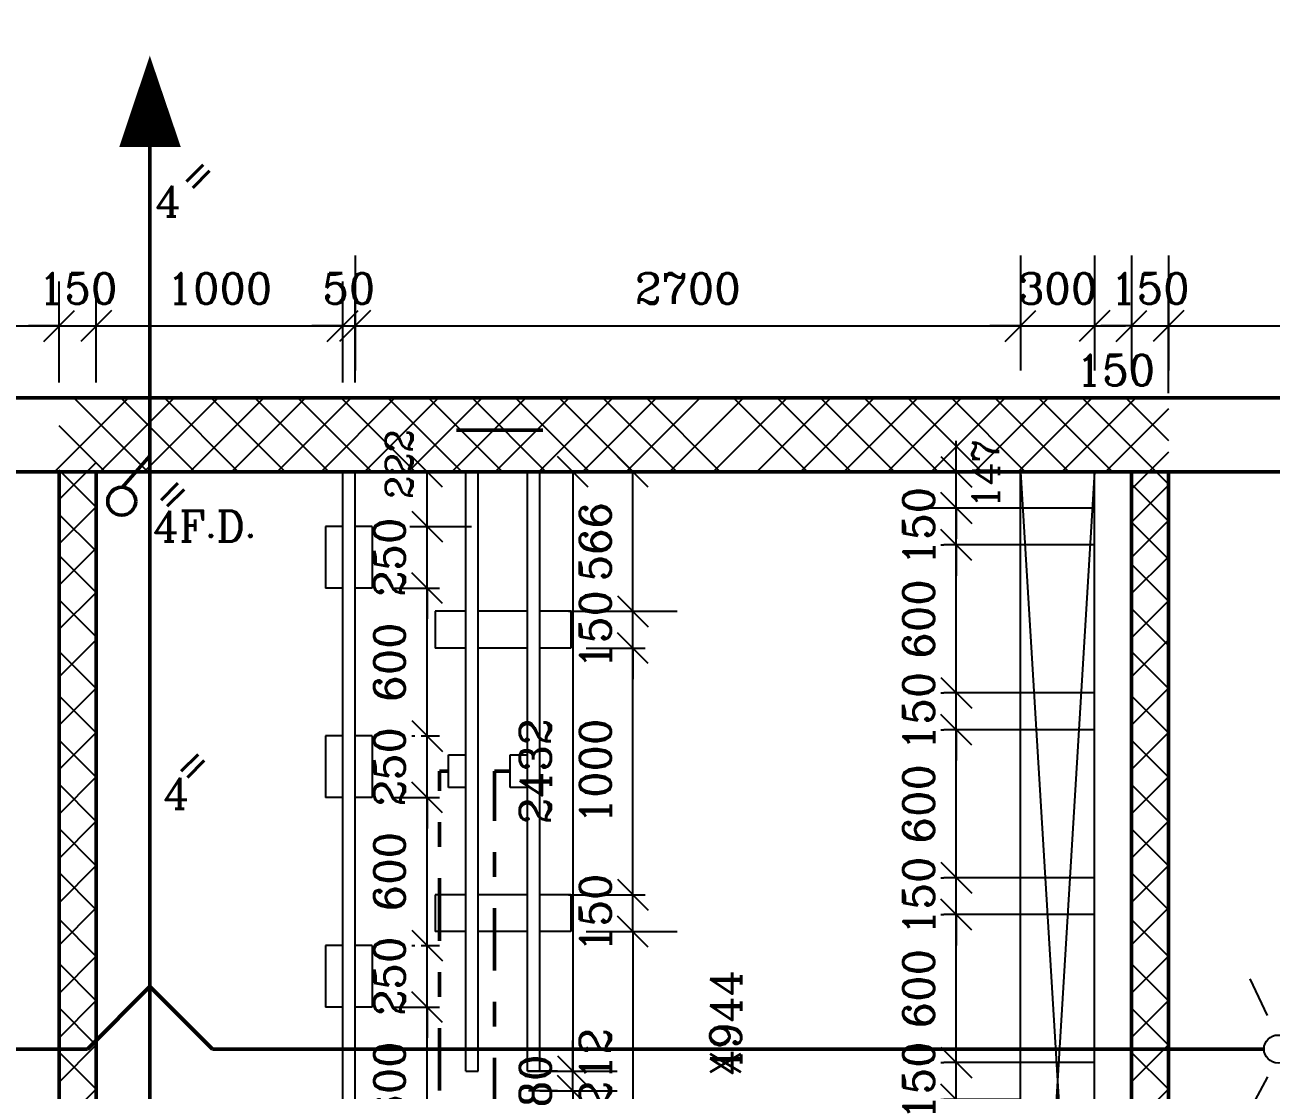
# Model space of a CAD drawing. Header units: inches. Extents: x 14.4 to 65.9, y 4.3 to 68.5.
# Drawn here: x 20.95 to 26.01, y 48.01 to 52.33 of the extents above; entities that cross this region are included whole.
import ezdxf

# ---------------------------------------------------------------- set-up
doc = ezdxf.new("R2010")
doc.units = ezdxf.units.IN
doc.header["$MEASUREMENT"] = 0
doc.linetypes.add('DASHDOT', pattern=[25.4, 12.7, -6.35, 0, -6.35])
for name, color, linetype, lineweight in [('DIMEN', 5, 'Continuous', 25), ('STRUC', 3, 'Continuous', 50), ('UNITS', 7, 'Continuous', 25)]:
    doc.layers.add(name, color=color, linetype=linetype, lineweight=lineweight)
doc.styles.add('ROMANC', font='romanc')
doc.styles.add('ROMANS', font='romans')
doc.dimstyles.get("Standard").update_dxf_attribs({"dimtxt": 0.125, "dimasz": 0.125, "dimexe": 0.18, "dimexo": 0.0625, "dimgap": 0.09, "dimtad": 1, "dimdec": 4, "dimzin": 0, "dimdsep": 46, "dimtxsty": 'ROMANC', "dimblk": 'OBLIQUE', "dimcen": 0.09, "dimadec": 0, "dimazin": 0, "dimtfac": 1, "dimtdec": 4, "dimtofl": 0, "dimtmove": 0, "dimatfit": 3, "dimfxl": 1, "dimtolj": 1, "dimtzin": 0, "dimarcsym": 1})
doc.dimstyles.new('STATION', dxfattribs={"dimtxt": 0.125, "dimasz": 0.125, "dimexe": 0.18, "dimexo": 0.0625, "dimgap": 0.09, "dimtad": 1, "dimtoh": 1, "dimdec": 4, "dimzin": 0, "dimdsep": 46, "dimtxsty": 'Standard', "dimcen": 0.09, "dimadec": 0, "dimazin": 0, "dimtfac": 1, "dimtdec": 4, "dimtofl": 0, "dimtmove": 2, "dimatfit": 3, "dimfxl": 1, "dimtolj": 1, "dimtzin": 0, "dimarcsym": 0})

# ---------------------------------------------------------------- blocks, each defined once
blk = doc.blocks.new('_Oblique')
at = {"layer": 'STRUC', "color": 0, "lineweight": -2}
blk.add_line((-0.5, -0.5), (0.5, 0.5), dxfattribs=at)
blk = doc.blocks.new('*D94')
at = {"layer": 'DIMEN', "color": 0, "lineweight": -2, "transparency": 16777216}
for p, q in [((23.2311, 49.8034), (23.4709, 49.8034)), ((23.4209, 48.8034), (23.4209, 49.8034)), ((23.2311, 48.8034), (23.4709, 48.8034))]:
    blk.add_line(p, q, dxfattribs=at)
at = {"layer": 'DIMEN', "color": 0, "lineweight": -2, "transparency": 16777216, "xscale": 0.125, "yscale": 0.125, "zscale": 0.125}
for p, rotation in [((23.4209, 49.8034), 90), ((23.4209, 48.8034), 270)]:
    blk.add_blockref('_Oblique', p, dxfattribs=dict(at, rotation=rotation))
at = {"layer": 'DIMEN', "color": 0, "transparency": 16777216, "insert": (23.2684, 49.3034), "char_height": 0.125, "attachment_point": 5, "rotation": 90, "style": 'ROMANC'}
blk.add_mtext('\\A1;1000', dxfattribs=at)
blk = doc.blocks.new('*D95')
at = {"layer": 'DIMEN', "color": 0, "lineweight": -2, "transparency": 16777216}
for p, q in [((24.7327, 49.6224), (24.7327, 49.7474)), ((24.9936, 49.6224), (24.6827, 49.6224)), ((24.7327, 49.4724), (24.7327, 49.6224)), ((24.6702, 49.4724), (24.6827, 49.4724)), ((24.7327, 49.4724), (24.7327, 49.3474))]:
    blk.add_line(p, q, dxfattribs=at)
at = {"layer": 'DIMEN', "color": 0, "lineweight": -2, "transparency": 16777216, "xscale": 0.125, "yscale": 0.125, "zscale": 0.125}
for p, rotation in [((24.7327, 49.6224), 270), ((24.7327, 49.4724), 90)]:
    blk.add_blockref('_Oblique', p, dxfattribs=dict(at, rotation=rotation))
at = {"layer": 'DIMEN', "color": 0, "transparency": 16777216, "insert": (24.5802, 49.5474), "char_height": 0.125, "attachment_point": 5, "rotation": 90, "style": 'ROMANC'}
blk.add_mtext('\\A1;150', dxfattribs=at)
blk = doc.blocks.new('*D96')
at = {"layer": 'DIMEN', "color": 0, "lineweight": -2, "transparency": 16777216}
for p, q in [((24.9936, 50.2224), (24.6827, 50.2224)), ((24.7327, 49.6224), (24.7327, 50.2224)), ((24.6702, 49.6224), (24.6827, 49.6224))]:
    blk.add_line(p, q, dxfattribs=at)
at = {"layer": 'DIMEN', "color": 0, "lineweight": -2, "transparency": 16777216, "xscale": 0.125, "yscale": 0.125, "zscale": 0.125}
for p, rotation in [((24.7327, 50.2224), 90), ((24.7327, 49.6224), 270)]:
    blk.add_blockref('_Oblique', p, dxfattribs=dict(at, rotation=rotation))
at = {"layer": 'DIMEN', "color": 0, "transparency": 16777216, "insert": (24.5802, 49.9224), "char_height": 0.125, "attachment_point": 5, "rotation": 90, "style": 'ROMANC'}
blk.add_mtext('\\A1;600', dxfattribs=at)
blk = doc.blocks.new('*D97')
at = {"layer": 'DIMEN', "color": 0, "lineweight": -2, "transparency": 16777216}
for p, q in [((24.7327, 50.3724), (24.7327, 50.4974)), ((24.9936, 50.3724), (24.6827, 50.3724)), ((24.7327, 50.2224), (24.7327, 50.3724)), ((24.6702, 50.2224), (24.6827, 50.2224)), ((24.7327, 50.2224), (24.7327, 50.0974))]:
    blk.add_line(p, q, dxfattribs=at)
at = {"layer": 'DIMEN', "color": 0, "lineweight": -2, "transparency": 16777216, "xscale": 0.125, "yscale": 0.125, "zscale": 0.125}
for p, rotation in [((24.7327, 50.3724), 270), ((24.7327, 50.2224), 90)]:
    blk.add_blockref('_Oblique', p, dxfattribs=dict(at, rotation=rotation))
at = {"layer": 'DIMEN', "color": 0, "transparency": 16777216, "insert": (24.5802, 50.2974), "char_height": 0.125, "attachment_point": 5, "rotation": 90, "style": 'ROMANC'}
blk.add_mtext('\\A1;150', dxfattribs=at)
blk = doc.blocks.new('*D98')
at = {"layer": 'DIMEN', "color": 0, "lineweight": -2, "transparency": 16777216}
for p, q in [((24.7327, 48.8724), (24.7327, 48.9974)), ((24.9936, 48.8724), (24.6827, 48.8724)), ((24.7327, 48.7224), (24.7327, 48.8724)), ((24.6702, 48.7224), (24.6827, 48.7224)), ((24.7327, 48.7224), (24.7327, 48.5974))]:
    blk.add_line(p, q, dxfattribs=at)
at = {"layer": 'DIMEN', "color": 0, "lineweight": -2, "transparency": 16777216, "xscale": 0.125, "yscale": 0.125, "zscale": 0.125}
for p, rotation in [((24.7327, 48.8724), 270), ((24.7327, 48.7224), 90)]:
    blk.add_blockref('_Oblique', p, dxfattribs=dict(at, rotation=rotation))
at = {"layer": 'DIMEN', "color": 0, "transparency": 16777216, "insert": (24.5802, 48.7974), "char_height": 0.125, "attachment_point": 5, "rotation": 90, "style": 'ROMANC'}
blk.add_mtext('\\A1;150', dxfattribs=at)
blk = doc.blocks.new('*D99')
at = {"layer": 'DIMEN', "color": 0, "lineweight": -2, "transparency": 16777216}
for p, q in [((24.9936, 49.4724), (24.6827, 49.4724)), ((24.7327, 48.8724), (24.7327, 49.4724)), ((24.6702, 48.8724), (24.6827, 48.8724))]:
    blk.add_line(p, q, dxfattribs=at)
at = {"layer": 'DIMEN', "color": 0, "lineweight": -2, "transparency": 16777216, "xscale": 0.125, "yscale": 0.125, "zscale": 0.125}
for p, rotation in [((24.7327, 49.4724), 90), ((24.7327, 48.8724), 270)]:
    blk.add_blockref('_Oblique', p, dxfattribs=dict(at, rotation=rotation))
at = {"layer": 'DIMEN', "color": 0, "transparency": 16777216, "insert": (24.5802, 49.1724), "char_height": 0.125, "attachment_point": 5, "rotation": 90, "style": 'ROMANC'}
blk.add_mtext('\\A1;600', dxfattribs=at)
blk = doc.blocks.new('*D100')
at = {"layer": 'DIMEN', "color": 0, "lineweight": -2, "transparency": 16777216}
for p, q in [((24.7327, 48.1224), (24.7327, 48.2474)), ((24.9936, 48.1224), (24.6827, 48.1224)), ((24.7327, 47.9724), (24.7327, 48.1224)), ((24.6702, 47.9724), (24.6827, 47.9724)), ((24.7327, 47.9724), (24.7327, 47.8474))]:
    blk.add_line(p, q, dxfattribs=at)
at = {"layer": 'DIMEN', "color": 0, "lineweight": -2, "transparency": 16777216, "xscale": 0.125, "yscale": 0.125, "zscale": 0.125}
for p, rotation in [((24.7327, 48.1224), 270), ((24.7327, 47.9724), 90)]:
    blk.add_blockref('_Oblique', p, dxfattribs=dict(at, rotation=rotation))
at = {"layer": 'DIMEN', "color": 0, "transparency": 16777216, "insert": (24.5802, 48.0474), "char_height": 0.125, "attachment_point": 5, "rotation": 90, "style": 'ROMANC'}
blk.add_mtext('\\A1;150', dxfattribs=at)
blk = doc.blocks.new('*D101')
at = {"layer": 'DIMEN', "color": 0, "lineweight": -2, "transparency": 16777216}
for p, q in [((24.9936, 48.7224), (24.6827, 48.7224)), ((24.7327, 48.1224), (24.7327, 48.7224)), ((24.6702, 48.1224), (24.6827, 48.1224))]:
    blk.add_line(p, q, dxfattribs=at)
at = {"layer": 'DIMEN', "color": 0, "lineweight": -2, "transparency": 16777216, "xscale": 0.125, "yscale": 0.125, "zscale": 0.125}
for p, rotation in [((24.7327, 48.7224), 90), ((24.7327, 48.1224), 270)]:
    blk.add_blockref('_Oblique', p, dxfattribs=dict(at, rotation=rotation))
at = {"layer": 'DIMEN', "color": 0, "transparency": 16777216, "insert": (24.5802, 48.4224), "char_height": 0.125, "attachment_point": 5, "rotation": 90, "style": 'ROMANC'}
blk.add_mtext('\\A1;600', dxfattribs=at)
blk = doc.blocks.new('*D103')
at = {"layer": 'DIMEN', "color": 0, "lineweight": -2, "transparency": 16777216}
for p, q in [((24.9936, 47.9724), (24.6827, 47.9724)), ((24.7327, 47.3724), (24.7327, 47.9724)), ((24.6702, 47.3724), (24.6827, 47.3724))]:
    blk.add_line(p, q, dxfattribs=at)
at = {"layer": 'DIMEN', "color": 0, "lineweight": -2, "transparency": 16777216, "xscale": 0.125, "yscale": 0.125, "zscale": 0.125}
for p, rotation in [((24.7327, 47.9724), 90), ((24.7327, 47.3724), 270)]:
    blk.add_blockref('_Oblique', p, dxfattribs=dict(at, rotation=rotation))
at = {"layer": 'DIMEN', "color": 0, "transparency": 16777216, "insert": (24.5802, 47.6724), "char_height": 0.125, "attachment_point": 5, "rotation": 90, "style": 'ROMANC'}
blk.add_mtext('\\A1;600', dxfattribs=at)
blk = doc.blocks.new('*D108')
at = {"layer": 'DIMEN', "color": 0, "lineweight": -2, "transparency": 16777216}
for p, q in [((24.7327, 50.5194), (24.7327, 50.6444)), ((24.9311, 50.5194), (24.5527, 50.5194)), ((24.7327, 50.3724), (24.7327, 50.5194)), ((24.9311, 50.3724), (24.5527, 50.3724)), ((24.7327, 50.3724), (24.7327, 50.2474))]:
    blk.add_line(p, q, dxfattribs=at)
at = {"layer": 'DIMEN', "color": 0, "lineweight": -2, "transparency": 16777216, "xscale": 0.125, "yscale": 0.125, "zscale": 0.125}
for p, rotation in [((24.7327, 50.5194), 270), ((24.7327, 50.3724), 90)]:
    blk.add_blockref('_Oblique', p, dxfattribs=dict(at, rotation=rotation))
blk = doc.blocks.new('*D110')
at = {"layer": 'DIMEN', "color": 0, "lineweight": -2, "transparency": 16777216}
for p, q in [((22.454, 50.0474), (22.636, 50.0474)), ((22.586, 49.4474), (22.586, 50.0474)), ((22.5235, 49.4474), (22.536, 49.4474))]:
    blk.add_line(p, q, dxfattribs=at)
at = {"layer": 'DIMEN', "color": 0, "lineweight": -2, "transparency": 16777216, "xscale": 0.125, "yscale": 0.125, "zscale": 0.125}
for p, rotation in [((22.586, 50.0474), 90), ((22.586, 49.4474), 270)]:
    blk.add_blockref('_Oblique', p, dxfattribs=dict(at, rotation=rotation))
at = {"layer": 'DIMEN', "color": 0, "transparency": 16777216, "insert": (22.4335, 49.7474), "char_height": 0.125, "attachment_point": 5, "rotation": 90, "style": 'ROMANC'}
blk.add_mtext('\\A1;600', dxfattribs=at)
blk = doc.blocks.new('*D111')
at = {"layer": 'DIMEN', "color": 0, "lineweight": -2, "transparency": 16777216}
for p, q in [((22.586, 50.2974), (22.586, 50.4224)), ((22.5623, 50.2974), (22.636, 50.2974)), ((22.586, 50.0474), (22.586, 50.2974)), ((22.5235, 50.0474), (22.536, 50.0474)), ((22.586, 50.0474), (22.586, 49.9224))]:
    blk.add_line(p, q, dxfattribs=at)
at = {"layer": 'DIMEN', "color": 0, "lineweight": -2, "transparency": 16777216, "xscale": 0.125, "yscale": 0.125, "zscale": 0.125}
for p, rotation in [((22.586, 50.2974), 270), ((22.586, 50.0474), 90)]:
    blk.add_blockref('_Oblique', p, dxfattribs=dict(at, rotation=rotation))
at = {"layer": 'DIMEN', "color": 0, "transparency": 16777216, "insert": (22.4335, 50.1724), "char_height": 0.125, "attachment_point": 5, "rotation": 90, "style": 'ROMANC'}
blk.add_mtext('\\A1;250', dxfattribs=at)
blk = doc.blocks.new('*D112')
at = {"layer": 'DIMEN', "color": 0, "lineweight": -2, "transparency": 16777216}
for p, q in [((22.454, 49.1974), (22.636, 49.1974)), ((22.586, 48.5974), (22.586, 49.1974)), ((22.5235, 48.5974), (22.536, 48.5974))]:
    blk.add_line(p, q, dxfattribs=at)
at = {"layer": 'DIMEN', "color": 0, "lineweight": -2, "transparency": 16777216, "xscale": 0.125, "yscale": 0.125, "zscale": 0.125}
for p, rotation in [((22.586, 49.1974), 90), ((22.586, 48.5974), 270)]:
    blk.add_blockref('_Oblique', p, dxfattribs=dict(at, rotation=rotation))
at = {"layer": 'DIMEN', "color": 0, "transparency": 16777216, "insert": (22.4335, 48.8974), "char_height": 0.125, "attachment_point": 5, "rotation": 90, "style": 'ROMANC'}
blk.add_mtext('\\A1;600', dxfattribs=at)
blk = doc.blocks.new('*D113')
at = {"layer": 'DIMEN', "color": 0, "lineweight": -2, "transparency": 16777216}
for p, q in [((22.586, 49.4474), (22.586, 49.5724)), ((22.5623, 49.4474), (22.636, 49.4474)), ((22.586, 49.1974), (22.586, 49.4474)), ((22.5235, 49.1974), (22.536, 49.1974)), ((22.586, 49.1974), (22.586, 49.0724))]:
    blk.add_line(p, q, dxfattribs=at)
at = {"layer": 'DIMEN', "color": 0, "lineweight": -2, "transparency": 16777216, "xscale": 0.125, "yscale": 0.125, "zscale": 0.125}
for p, rotation in [((22.586, 49.4474), 270), ((22.586, 49.1974), 90)]:
    blk.add_blockref('_Oblique', p, dxfattribs=dict(at, rotation=rotation))
at = {"layer": 'DIMEN', "color": 0, "transparency": 16777216, "insert": (22.4335, 49.3224), "char_height": 0.125, "attachment_point": 5, "rotation": 90, "style": 'ROMANC'}
blk.add_mtext('\\A1;250', dxfattribs=at)
blk = doc.blocks.new('*D114')
at = {"layer": 'DIMEN', "color": 0, "lineweight": -2, "transparency": 16777216}
for p, q in [((22.586, 48.5974), (22.586, 48.7224)), ((22.5623, 48.5974), (22.636, 48.5974)), ((22.586, 48.3474), (22.586, 48.5974)), ((22.5235, 48.3474), (22.536, 48.3474)), ((22.586, 48.3474), (22.586, 48.2224))]:
    blk.add_line(p, q, dxfattribs=at)
at = {"layer": 'DIMEN', "color": 0, "lineweight": -2, "transparency": 16777216, "xscale": 0.125, "yscale": 0.125, "zscale": 0.125}
for p, rotation in [((22.586, 48.5974), 270), ((22.586, 48.3474), 90)]:
    blk.add_blockref('_Oblique', p, dxfattribs=dict(at, rotation=rotation))
at = {"layer": 'DIMEN', "color": 0, "transparency": 16777216, "insert": (22.4335, 48.4724), "char_height": 0.125, "attachment_point": 5, "rotation": 90, "style": 'ROMANC'}
blk.add_mtext('\\A1;250', dxfattribs=at)
blk = doc.blocks.new('*D115')
at = {"layer": 'DIMEN', "color": 0, "lineweight": -2, "transparency": 16777216}
for p, q in [((22.4465, 50.5194), (22.766, 50.5194)), ((22.586, 50.2974), (22.586, 50.5194)), ((22.5165, 50.2974), (22.766, 50.2974))]:
    blk.add_line(p, q, dxfattribs=at)
at = {"layer": 'DIMEN', "color": 0, "lineweight": -2, "transparency": 16777216, "xscale": 0.125, "yscale": 0.125, "zscale": 0.125}
for p, rotation in [((22.586, 50.5194), 90), ((22.586, 50.2974), 270)]:
    blk.add_blockref('_Oblique', p, dxfattribs=dict(at, rotation=rotation))
blk = doc.blocks.new('*D118')
at = {"layer": 'DIMEN', "color": 0, "lineweight": -2, "transparency": 16777216}
for p, q in [((23.4209, 48.8034), (23.4209, 48.9284)), ((23.16, 48.8034), (23.4709, 48.8034)), ((23.4209, 48.6534), (23.4209, 48.8034)), ((23.3584, 48.6534), (23.3709, 48.6534)), ((23.4209, 48.6534), (23.4209, 48.5284))]:
    blk.add_line(p, q, dxfattribs=at)
at = {"layer": 'DIMEN', "color": 0, "lineweight": -2, "transparency": 16777216, "xscale": 0.125, "yscale": 0.125, "zscale": 0.125}
for p, rotation in [((23.4209, 48.8034), 270), ((23.4209, 48.6534), 90)]:
    blk.add_blockref('_Oblique', p, dxfattribs=dict(at, rotation=rotation))
at = {"layer": 'DIMEN', "color": 0, "transparency": 16777216, "insert": (23.2684, 48.7284), "char_height": 0.125, "attachment_point": 5, "rotation": 90, "style": 'ROMANC'}
blk.add_mtext('\\A1;150', dxfattribs=at)
blk = doc.blocks.new('*D121')
at = {"layer": 'DIMEN', "color": 0, "lineweight": -2, "transparency": 16777216}
for p, q in [((23.4209, 49.9534), (23.4209, 50.0784)), ((23.16, 49.9534), (23.4709, 49.9534)), ((23.4209, 49.8034), (23.4209, 49.9534)), ((23.3584, 49.8034), (23.3709, 49.8034)), ((23.4209, 49.8034), (23.4209, 49.6784))]:
    blk.add_line(p, q, dxfattribs=at)
at = {"layer": 'DIMEN', "color": 0, "lineweight": -2, "transparency": 16777216, "xscale": 0.125, "yscale": 0.125, "zscale": 0.125}
for p, rotation in [((23.4209, 49.9534), 270), ((23.4209, 49.8034), 90)]:
    blk.add_blockref('_Oblique', p, dxfattribs=dict(at, rotation=rotation))
at = {"layer": 'DIMEN', "color": 0, "transparency": 16777216, "insert": (23.2684, 49.8784), "char_height": 0.125, "attachment_point": 5, "rotation": 90, "style": 'ROMANC'}
blk.add_mtext('\\A1;150', dxfattribs=at)
blk = doc.blocks.new('*D136')
at = {"layer": 'DIMEN', "color": 0, "lineweight": -2, "transparency": 16777216}
for p, q in [((23.3417, 50.5194), (23.6009, 50.5194)), ((23.4209, 49.9534), (23.4209, 50.5194)), ((23.2311, 49.9534), (23.6009, 49.9534))]:
    blk.add_line(p, q, dxfattribs=at)
at = {"layer": 'DIMEN', "color": 0, "lineweight": -2, "transparency": 16777216, "xscale": 0.125, "yscale": 0.125, "zscale": 0.125}
for p, rotation in [((23.4209, 50.5194), 90), ((23.4209, 49.9534), 270)]:
    blk.add_blockref('_Oblique', p, dxfattribs=dict(at, rotation=rotation))
at = {"layer": 'DIMEN', "color": 0, "transparency": 16777216, "insert": (23.2684, 50.2364), "char_height": 0.125, "attachment_point": 5, "rotation": 90, "style": 'ROMANC'}
blk.add_mtext('\\A1;566', dxfattribs=at)
blk = doc.blocks.new('*D137')
at = {"layer": 'DIMEN', "color": 0, "lineweight": -2, "transparency": 16777216}
for p, q in [((23.2311, 48.6534), (23.6009, 48.6534)), ((23.4209, 48.6534), (23.4209, 47.4414)), ((23.2311, 47.4414), (23.6009, 47.4414))]:
    blk.add_line(p, q, dxfattribs=at)
at = {"layer": 'DIMEN', "color": 0, "lineweight": -2, "transparency": 16777216, "xscale": 0.125, "yscale": 0.125, "zscale": 0.125}
for p, rotation in [((23.4209, 48.6534), 90), ((23.4209, 47.4414), 270)]:
    blk.add_blockref('_Oblique', p, dxfattribs=dict(at, rotation=rotation))
at = {"layer": 'DIMEN', "color": 0, "transparency": 16777216, "insert": (23.2684, 48.0474), "char_height": 0.125, "attachment_point": 5, "rotation": 90, "style": 'ROMANC'}
blk.add_mtext('\\A1;1212', dxfattribs=at)
blk = doc.blocks.new('*D123')
at = {"layer": 'DIMEN', "color": 0, "lineweight": -2, "transparency": 16777216}
for p, q in [((23.0436, 50.5194), (23.3575, 50.5194)), ((23.1775, 50.5194), (23.1775, 48.0874)), ((23.0436, 48.0874), (23.3575, 48.0874))]:
    blk.add_line(p, q, dxfattribs=at)
at = {"layer": 'DIMEN', "color": 0, "lineweight": -2, "transparency": 16777216, "xscale": 0.125, "yscale": 0.125, "zscale": 0.125}
for p, rotation in [((23.1775, 50.5194), 90), ((23.1775, 48.0874), 270)]:
    blk.add_blockref('_Oblique', p, dxfattribs=dict(at, rotation=rotation))
at = {"layer": 'DIMEN', "color": 0, "transparency": 16777216, "insert": (23.025, 49.3034), "char_height": 0.125, "attachment_point": 5, "rotation": 90, "style": 'ROMANC'}
blk.add_mtext('\\A1;2432', dxfattribs=at)
blk = doc.blocks.new('*D124')
at = {"layer": 'DIMEN', "color": 0, "lineweight": -2, "transparency": 16777216}
for p, q in [((23.0436, 48.0074), (23.3575, 48.0074)), ((23.1775, 48.0074), (23.1775, 45.5754)), ((23.0436, 45.5754), (23.3575, 45.5754))]:
    blk.add_line(p, q, dxfattribs=at)
at = {"layer": 'DIMEN', "color": 0, "lineweight": -2, "transparency": 16777216, "xscale": 0.125, "yscale": 0.125, "zscale": 0.125}
for p, rotation in [((23.1775, 48.0074), 90), ((23.1775, 45.5754), 270)]:
    blk.add_blockref('_Oblique', p, dxfattribs=dict(at, rotation=rotation))
at = {"layer": 'DIMEN', "color": 0, "transparency": 16777216, "insert": (23.025, 46.7914), "char_height": 0.125, "attachment_point": 5, "rotation": 90, "style": 'ROMANC'}
blk.add_mtext('\\A1;2432', dxfattribs=at)
blk = doc.blocks.new('*D125')
at = {"layer": 'DIMEN', "color": 0, "lineweight": -2, "transparency": 16777216}
for p, q in [((23.1775, 48.0874), (23.1775, 48.2124)), ((23.115, 48.0874), (22.9975, 48.0874)), ((23.1775, 48.0074), (23.1775, 48.0874)), ((23.115, 48.0074), (22.9975, 48.0074)), ((23.1775, 48.0074), (23.1775, 47.8824))]:
    blk.add_line(p, q, dxfattribs=at)
at = {"layer": 'DIMEN', "color": 0, "lineweight": -2, "transparency": 16777216, "xscale": 0.125, "yscale": 0.125, "zscale": 0.125}
for p, rotation in [((23.1775, 48.0874), 270), ((23.1775, 48.0074), 90)]:
    blk.add_blockref('_Oblique', p, dxfattribs=dict(at, rotation=rotation))
at = {"layer": 'DIMEN', "color": 0, "transparency": 16777216, "insert": (23.025, 48.0474), "char_height": 0.125, "attachment_point": 5, "rotation": 90, "style": 'ROMANC'}
blk.add_mtext('\\A1;80', dxfattribs=at)
blk = doc.blocks.new('*D126')
at = {"layer": 'DIMEN', "color": 0, "lineweight": -2, "transparency": 16777216}
for p, q in [((19.7436, 51.1735), (19.7436, 51.291)), ((21.0936, 50.8819), (21.0936, 51.291)), ((19.7436, 51.111), (21.0936, 51.111))]:
    blk.add_line(p, q, dxfattribs=at)
at = {"layer": 'DIMEN', "color": 0, "lineweight": -2, "transparency": 16777216, "xscale": 0.125, "yscale": 0.125, "zscale": 0.125, "rotation": 180}
blk.add_blockref('_Oblique', (19.7436, 51.111), dxfattribs=at)
at = {"layer": 'DIMEN', "color": 0, "lineweight": -2, "transparency": 16777216, "xscale": 0.125, "yscale": 0.125, "zscale": 0.125}
blk.add_blockref('_Oblique', (21.0936, 51.111), dxfattribs=at)
at = {"layer": 'DIMEN', "color": 0, "transparency": 16777216, "insert": (20.4186, 51.2635), "char_height": 0.125, "attachment_point": 5, "style": 'ROMANC'}
blk.add_mtext('\\A1;1350', dxfattribs=at)
blk = doc.blocks.new('*D127')
at = {"layer": 'DIMEN', "color": 0, "lineweight": -2, "transparency": 16777216}
for p, q in [((21.0936, 50.9444), (21.0936, 51.291)), ((21.2436, 50.8819), (21.2436, 51.291)), ((21.0936, 51.111), (20.9686, 51.111)), ((21.0936, 51.111), (21.2436, 51.111)), ((21.2436, 51.111), (21.3686, 51.111))]:
    blk.add_line(p, q, dxfattribs=at)
at = {"layer": 'DIMEN', "color": 0, "lineweight": -2, "transparency": 16777216, "xscale": 0.125, "yscale": 0.125, "zscale": 0.125}
blk.add_blockref('_Oblique', (21.0936, 51.111), dxfattribs=at)
at = {"layer": 'DIMEN', "color": 0, "lineweight": -2, "transparency": 16777216, "xscale": 0.125, "yscale": 0.125, "zscale": 0.125, "rotation": 180}
blk.add_blockref('_Oblique', (21.2436, 51.111), dxfattribs=at)
at = {"layer": 'DIMEN', "color": 0, "transparency": 16777216, "insert": (21.1686, 51.2635), "char_height": 0.125, "attachment_point": 5, "style": 'ROMANC'}
blk.add_mtext('\\A1;150', dxfattribs=at)
blk = doc.blocks.new('*D128')
at = {"layer": 'DIMEN', "color": 0, "lineweight": -2, "transparency": 16777216}
for p, q in [((25.4436, 51.3971), (25.4436, 50.931)), ((25.5936, 51.3971), (25.5936, 50.931)), ((25.4436, 51.111), (25.3186, 51.111)), ((25.4436, 51.111), (25.5936, 51.111)), ((25.5936, 51.111), (25.7186, 51.111))]:
    blk.add_line(p, q, dxfattribs=at)
at = {"layer": 'DIMEN', "color": 0, "lineweight": -2, "transparency": 16777216, "xscale": 0.125, "yscale": 0.125, "zscale": 0.125}
blk.add_blockref('_Oblique', (25.4436, 51.111), dxfattribs=at)
at = {"layer": 'DIMEN', "color": 0, "lineweight": -2, "transparency": 16777216, "xscale": 0.125, "yscale": 0.125, "zscale": 0.125, "rotation": 180}
blk.add_blockref('_Oblique', (25.5936, 51.111), dxfattribs=at)
at = {"layer": 'DIMEN', "color": 0, "transparency": 16777216, "insert": (25.5186, 51.2635), "char_height": 0.125, "attachment_point": 5, "style": 'ROMANC'}
blk.add_mtext('\\A1;150', dxfattribs=at)
blk = doc.blocks.new('*D129')
at = {"layer": 'DIMEN', "color": 0, "lineweight": -2, "transparency": 16777216}
for p, q in [((24.9936, 51.3971), (24.9936, 50.931)), ((25.2936, 51.3971), (25.2936, 50.931)), ((24.9936, 51.111), (24.8686, 51.111)), ((24.9936, 51.111), (25.2936, 51.111)), ((25.2936, 51.111), (25.4186, 51.111))]:
    blk.add_line(p, q, dxfattribs=at)
at = {"layer": 'DIMEN', "color": 0, "lineweight": -2, "transparency": 16777216, "xscale": 0.125, "yscale": 0.125, "zscale": 0.125}
blk.add_blockref('_Oblique', (24.9936, 51.111), dxfattribs=at)
at = {"layer": 'DIMEN', "color": 0, "lineweight": -2, "transparency": 16777216, "xscale": 0.125, "yscale": 0.125, "zscale": 0.125, "rotation": 180}
blk.add_blockref('_Oblique', (25.2936, 51.111), dxfattribs=at)
at = {"layer": 'DIMEN', "color": 0, "transparency": 16777216, "insert": (25.1436, 51.2635), "char_height": 0.125, "attachment_point": 5, "style": 'ROMANC'}
blk.add_mtext('\\A1;300', dxfattribs=at)
blk = doc.blocks.new('*D130')
at = {"layer": 'DIMEN', "color": 0, "lineweight": -2, "transparency": 16777216}
for p, q in [((22.2936, 51.3971), (22.2936, 50.931)), ((24.9936, 51.3971), (24.9936, 50.931)), ((22.2936, 51.111), (24.9936, 51.111))]:
    blk.add_line(p, q, dxfattribs=at)
at = {"layer": 'DIMEN', "color": 0, "lineweight": -2, "transparency": 16777216, "xscale": 0.125, "yscale": 0.125, "zscale": 0.125, "rotation": 180}
blk.add_blockref('_Oblique', (22.2936, 51.111), dxfattribs=at)
at = {"layer": 'DIMEN', "color": 0, "lineweight": -2, "transparency": 16777216, "xscale": 0.125, "yscale": 0.125, "zscale": 0.125}
blk.add_blockref('_Oblique', (24.9936, 51.111), dxfattribs=at)
at = {"layer": 'DIMEN', "color": 0, "transparency": 16777216, "insert": (23.6436, 51.2635), "char_height": 0.125, "attachment_point": 5, "style": 'ROMANC'}
blk.add_mtext('\\A1;2700', dxfattribs=at)
blk = doc.blocks.new('*D131')
at = {"layer": 'DIMEN', "color": 0, "lineweight": -2, "transparency": 16777216}
for p, q in [((21.2436, 50.9444), (21.2436, 51.291)), ((22.2436, 50.8819), (22.2436, 51.291)), ((21.2436, 51.111), (22.2436, 51.111))]:
    blk.add_line(p, q, dxfattribs=at)
at = {"layer": 'DIMEN', "color": 0, "lineweight": -2, "transparency": 16777216, "xscale": 0.125, "yscale": 0.125, "zscale": 0.125, "rotation": 180}
blk.add_blockref('_Oblique', (21.2436, 51.111), dxfattribs=at)
at = {"layer": 'DIMEN', "color": 0, "lineweight": -2, "transparency": 16777216, "xscale": 0.125, "yscale": 0.125, "zscale": 0.125}
blk.add_blockref('_Oblique', (22.2436, 51.111), dxfattribs=at)
at = {"layer": 'DIMEN', "color": 0, "transparency": 16777216, "insert": (21.7436, 51.2635), "char_height": 0.125, "attachment_point": 5, "style": 'ROMANC'}
blk.add_mtext('\\A1;1000', dxfattribs=at)
blk = doc.blocks.new('*D132')
at = {"layer": 'DIMEN', "color": 0, "lineweight": -2, "transparency": 16777216}
for p, q in [((22.2436, 50.9444), (22.2436, 51.291)), ((22.2936, 50.8819), (22.2936, 51.291)), ((22.2436, 51.111), (22.1186, 51.111)), ((22.2436, 51.111), (22.2936, 51.111)), ((22.2936, 51.111), (22.4186, 51.111))]:
    blk.add_line(p, q, dxfattribs=at)
at = {"layer": 'DIMEN', "color": 0, "lineweight": -2, "transparency": 16777216, "xscale": 0.125, "yscale": 0.125, "zscale": 0.125}
blk.add_blockref('_Oblique', (22.2436, 51.111), dxfattribs=at)
at = {"layer": 'DIMEN', "color": 0, "lineweight": -2, "transparency": 16777216, "xscale": 0.125, "yscale": 0.125, "zscale": 0.125, "rotation": 180}
blk.add_blockref('_Oblique', (22.2936, 51.111), dxfattribs=at)
at = {"layer": 'DIMEN', "color": 0, "transparency": 16777216, "insert": (22.2686, 51.2635), "char_height": 0.125, "attachment_point": 5, "style": 'ROMANC'}
blk.add_mtext('\\A1;50', dxfattribs=at)
blk = doc.blocks.new('*D138')
at = {"layer": 'DIMEN', "color": 0, "lineweight": -2, "transparency": 16777216}
for p, q in [((25.5936, 50.8379), (25.5936, 51.291)), ((31.3936, 50.9444), (31.3936, 51.291)), ((25.5936, 51.111), (31.3936, 51.111))]:
    blk.add_line(p, q, dxfattribs=at)
at = {"layer": 'DIMEN', "color": 0, "lineweight": -2, "transparency": 16777216, "xscale": 0.125, "yscale": 0.125, "zscale": 0.125, "rotation": 180}
blk.add_blockref('_Oblique', (25.5936, 51.111), dxfattribs=at)
at = {"layer": 'DIMEN', "color": 0, "lineweight": -2, "transparency": 16777216, "xscale": 0.125, "yscale": 0.125, "zscale": 0.125}
blk.add_blockref('_Oblique', (31.3936, 51.111), dxfattribs=at)
at = {"layer": 'DIMEN', "color": 0, "transparency": 16777216, "insert": (28.4936, 51.2635), "char_height": 0.125, "attachment_point": 5, "style": 'ROMANC'}
blk.add_mtext('\\A1;5800', dxfattribs=at)
blk = doc.blocks.new('*D141')
at = {"layer": 'DIMEN', "color": 0, "lineweight": -2, "transparency": 16777216}
for p, q in [((22.454, 48.3474), (22.636, 48.3474)), ((22.586, 47.7474), (22.586, 48.3474)), ((22.5235, 47.7474), (22.536, 47.7474))]:
    blk.add_line(p, q, dxfattribs=at)
at = {"layer": 'DIMEN', "color": 0, "lineweight": -2, "transparency": 16777216, "xscale": 0.125, "yscale": 0.125, "zscale": 0.125}
for p, rotation in [((22.586, 48.3474), 90), ((22.586, 47.7474), 270)]:
    blk.add_blockref('_Oblique', p, dxfattribs=dict(at, rotation=rotation))
at = {"layer": 'DIMEN', "color": 0, "transparency": 16777216, "insert": (22.4335, 48.0474), "char_height": 0.125, "attachment_point": 5, "rotation": 90, "style": 'ROMANC'}
blk.add_mtext('\\A1;600', dxfattribs=at)

msp = doc.modelspace()

# ---------------------------------------------------------------- linework, layer by layer
at = {"layer": 'STRUC'}
for p, q in [((16.6436, 50.81941), (48.1436, 50.81941)), ((22.7055, 50.68821), (23.0555, 50.68821)), ((30.3436, 50.51941), (16.9436, 50.51941)), ((21.0936, 50.51941), (19.7436, 50.51941)), ((21.0936, 45.27541), (21.0936, 50.51941)), ((22.2436, 50.51941), (21.2436, 50.51941)), ((21.2436, 45.57541), (21.2436, 50.51941)), ((25.4436, 50.51941), (22.2436, 50.51941)), ((25.4436, 45.57541), (25.4436, 50.51941)), ((31.3936, 50.51941), (25.5936, 50.51941)), ((25.5936, 45.57541), (25.5936, 50.51941)), ((22.63613, 49.30444), (22.67257, 49.30444)), ((22.92257, 49.30444), (22.85962, 49.30444))]:
    msp.add_line(p, q, dxfattribs=at)
at = {"layer": 'STRUC', "linetype": 'DASHDOT', "ltscale": 0.02}
for p, q in [((22.63613, 46.79244), (22.63613, 49.30444)), ((22.85962, 44.84722), (22.85962, 49.30444))]:
    msp.add_line(p, q, dxfattribs=at)
at = {"layer": 'STRUC', "color": 7}
msp.add_circle((21.34697, 50.39981), 0.05675, dxfattribs=at)
at = {"layer": 'UNITS', "color": 3, "lineweight": 50}
for p, q in [((21.46181, 51.83686), (21.46181, 44.51168)), ((21.35084, 50.45644), (21.46181, 50.58378)), ((21.20856, 48.17715), (21.46181, 48.43039)), ((21.71505, 48.17715), (21.46181, 48.43039)), ((21.20856, 48.17715), (20.64985, 48.17715)), ((25.9812, 48.17715), (21.71505, 48.17715))]:
    msp.add_line(p, q, dxfattribs=at)
at = {"layer": 'UNITS', "color": 5}
for p, q in [((21.37471, 50.81941), (21.07471, 50.51941)), ((21.15352, 50.81941), (21.45352, 50.51941)), ((21.56036, 50.81941), (21.26036, 50.51941)), ((21.34331, 50.81941), (21.64331, 50.51941)), ((21.73777, 50.81941), (21.43777, 50.51941)), ((21.52008, 50.81941), (21.82008, 50.51941)), ((21.92343, 50.81941), (21.62343, 50.51941)), ((21.71049, 50.81941), (22.01049, 50.51941)), ((22.09258, 50.81941), (21.79258, 50.51941)), ((21.88727, 50.81941), (22.18727, 50.51941)), ((22.27824, 50.81941), (21.97824, 50.51941)), ((22.06118, 50.81941), (22.36118, 50.51941)), ((22.45564, 50.81941), (22.15564, 50.51941)), ((22.23796, 50.81941), (22.53796, 50.51941)), ((22.63242, 50.81941), (22.33242, 50.51941)), ((22.42701, 50.81941), (22.72701, 50.51941)), ((22.8092, 50.81941), (22.5092, 50.51941)), ((22.59151, 50.81941), (22.89151, 50.51941)), ((22.98597, 50.81941), (22.68597, 50.51941)), ((22.76829, 50.81941), (23.06829, 50.51941)), ((23.16275, 50.81941), (22.86275, 50.51941)), ((22.94506, 50.81941), (23.24506, 50.51941)), ((23.33953, 50.81941), (23.03953, 50.51941)), ((23.12184, 50.81941), (23.42184, 50.51941)), ((23.5163, 50.81941), (23.2163, 50.51941)), ((23.29862, 50.81941), (23.59862, 50.51941)), ((23.69308, 50.81941), (23.39308, 50.51941)), ((23.47539, 50.81941), (23.77539, 50.51941)), ((23.86986, 50.81941), (23.56986, 50.51941)), ((24.04663, 50.81941), (23.74663, 50.51941)), ((23.82895, 50.81941), (24.12895, 50.51941)), ((24.22341, 50.81941), (23.92341, 50.51941)), ((24.00572, 50.81941), (24.30572, 50.51941)), ((24.40019, 50.81941), (24.10019, 50.51941)), ((24.1825, 50.81941), (24.4825, 50.51941)), ((24.57696, 50.81941), (24.27696, 50.51941)), ((24.35928, 50.81941), (24.65928, 50.51941)), ((24.75374, 50.81941), (24.45374, 50.51941)), ((24.53605, 50.81941), (24.83605, 50.51941)), ((24.93052, 50.81941), (24.63052, 50.51941)), ((24.71283, 50.81941), (25.01283, 50.51941)), ((25.10729, 50.81941), (24.80729, 50.51941)), ((24.88961, 50.81941), (25.18961, 50.51941)), ((25.28407, 50.81941), (24.98407, 50.51941)), ((25.06638, 50.81941), (25.36638, 50.51941)), ((25.46085, 50.81941), (25.16085, 50.51941)), ((25.24316, 50.81941), (25.5936, 50.46896)), ((25.41994, 50.81941), (25.5936, 50.64574)), ((25.5936, 50.77539), (25.33762, 50.51941)), ((25.5936, 50.59861), (25.4436, 50.44861))]:
    msp.add_line(p, q, dxfattribs=at)
at = {"layer": 'UNITS', "color": 5, "lineweight": 25}
for p, q in [((21.28015, 50.51941), (21.0936, 50.70596)), ((21.0936, 50.40694), (21.2436, 50.55694)), ((21.2436, 50.37635), (21.0936, 50.52635)), ((25.5936, 50.31891), (25.4436, 50.46891)), ((25.4436, 50.3146), (25.5936, 50.4646)), ((21.0936, 50.22734), (21.2436, 50.37734)), ((21.2436, 50.19675), (21.0936, 50.34675)), ((25.4436, 50.17152), (25.5936, 50.32152)), ((25.5936, 50.16536), (25.4436, 50.31536)), ((21.0936, 50.05984), (21.2436, 50.20984)), ((21.2436, 50.02926), (21.0936, 50.17926)), ((25.4436, 50.02495), (25.5936, 50.17495)), ((25.5936, 49.99436), (25.4436, 50.14436)), ((21.0936, 49.88024), (21.2436, 50.03024)), ((21.2436, 49.84965), (21.0936, 49.99965)), ((25.4436, 49.84534), (25.5936, 49.99534)), ((25.5936, 49.81475), (25.4436, 49.96475)), ((21.0936, 49.6871), (21.2436, 49.8371)), ((25.4436, 49.6871), (25.5936, 49.8371)), ((21.2436, 49.64006), (21.0936, 49.79006)), ((25.5936, 49.64006), (25.4436, 49.79006)), ((21.0936, 49.49105), (21.2436, 49.64105)), ((21.2436, 49.46046), (21.0936, 49.61046)), ((25.4436, 49.49105), (25.5936, 49.64105)), ((25.5936, 49.46046), (25.4436, 49.61046)), ((21.0936, 49.31144), (21.2436, 49.46144)), ((25.4436, 49.31144), (25.5936, 49.46144)), ((21.2436, 49.28085), (21.0936, 49.43085)), ((25.5936, 49.28085), (25.4436, 49.43085)), ((21.0941, 49.13134), (21.2441, 49.28134)), ((21.2441, 49.10076), (21.0941, 49.25076)), ((25.4441, 49.13134), (25.5941, 49.28134)), ((25.5941, 49.10076), (25.4441, 49.25076)), ((21.0941, 48.95174), (21.2441, 49.10174)), ((25.4441, 48.95174), (25.5941, 49.10174)), ((21.2441, 48.92115), (21.0941, 49.07115)), ((25.5941, 48.92115), (25.4441, 49.07115)), ((21.0941, 48.77213), (21.2441, 48.92213)), ((21.2441, 48.74155), (21.0941, 48.89155)), ((25.4441, 48.77213), (25.5941, 48.92213)), ((25.5941, 48.74155), (25.4441, 48.89155)), ((21.0941, 48.59959), (21.2441, 48.74959)), ((25.4441, 48.59959), (25.5941, 48.74959)), ((21.2441, 48.55256), (21.0941, 48.70256)), ((25.5941, 48.55256), (25.4441, 48.70256)), ((21.0941, 48.40354), (21.2441, 48.55354)), ((25.4441, 48.40354), (25.5941, 48.55354)), ((21.2441, 48.37295), (21.0941, 48.52295)), ((25.5941, 48.37295), (25.4441, 48.52295)), ((21.0941, 48.22393), (21.2441, 48.37393)), ((21.2441, 48.19334), (21.0941, 48.34334)), ((25.4441, 48.22393), (25.5941, 48.37393)), ((25.5941, 48.19334), (25.4441, 48.34334)), ((21.0941, 48.04433), (21.2441, 48.19433)), ((25.4441, 48.04433), (25.5941, 48.19433)), ((21.2441, 48.01374), (21.0941, 48.16374)), ((25.5941, 48.01374), (25.4441, 48.16374)), ((21.0941, 47.86472), (21.2441, 48.01472)), ((25.4441, 47.86472), (25.5941, 48.01472))]:
    msp.add_line(p, q, dxfattribs=at)
at = {"layer": 'UNITS'}
for p, q in [((22.2436, 45.57541), (22.2436, 50.51941)), ((22.2936, 45.57541), (22.2936, 50.51941)), ((22.2936, 45.57541), (22.2936, 50.51941)), ((22.7436, 48.08741), (22.7436, 50.51941)), ((22.7936, 48.08741), (22.7936, 50.51941)), ((22.9936, 48.08741), (22.9936, 50.51941)), ((23.0436, 48.08741), (23.0436, 50.51941)), ((24.9936, 45.57541), (24.9936, 50.51941)), ((24.9936, 50.51941), (25.2936, 45.57541)), ((25.2936, 50.51941), (24.9936, 45.57541)), ((25.2936, 50.51941), (24.9936, 45.57541)), ((24.9936, 50.51941), (25.2936, 45.57541)), ((25.2936, 45.57541), (25.2936, 50.51941)), ((25.2936, 50.37241), (24.9936, 50.37241)), ((22.1736, 50.29741), (22.1736, 50.04741)), ((22.2436, 50.29741), (22.1736, 50.29741)), ((22.3636, 50.29741), (22.2936, 50.29741)), ((22.3636, 50.29741), (22.3636, 50.04741)), ((25.2936, 50.22241), (24.9936, 50.22241)), ((22.2436, 50.04741), (22.1736, 50.04741)), ((22.3636, 50.04741), (22.2936, 50.04741)), ((22.6186, 49.95341), (22.6186, 49.80341)), ((22.7436, 49.95341), (22.6186, 49.95341)), ((22.9936, 49.95341), (22.7936, 49.95341)), ((23.1686, 49.95341), (23.0436, 49.95341)), ((23.1686, 49.95341), (23.1686, 49.80341)), ((22.7436, 49.80341), (22.6186, 49.80341)), ((22.9936, 49.80341), (22.7936, 49.80341)), ((23.1686, 49.80341), (23.0436, 49.80341)), ((25.2936, 49.62241), (24.9936, 49.62241)), ((22.1736, 49.44741), (22.1736, 49.19741)), ((22.2436, 49.44741), (22.1736, 49.44741)), ((22.3636, 49.44741), (22.2936, 49.44741)), ((22.3636, 49.44741), (22.3636, 49.19741)), ((25.2936, 49.47241), (24.9936, 49.47241)), ((22.67257, 49.37033), (22.7436, 49.37033)), ((22.67257, 49.23855), (22.67257, 49.37033)), ((22.92257, 49.23855), (22.92257, 49.37033)), ((22.92257, 49.37033), (22.9936, 49.37033)), ((22.2436, 49.19741), (22.1736, 49.19741)), ((22.3636, 49.19741), (22.2936, 49.19741)), ((22.7436, 49.23855), (22.67257, 49.23855)), ((22.9936, 49.23855), (22.92257, 49.23855)), ((25.2936, 48.87241), (24.9936, 48.87241)), ((22.6186, 48.80341), (22.6186, 48.65341)), ((22.7436, 48.80341), (22.6186, 48.80341)), ((22.9936, 48.80341), (22.7936, 48.80341)), ((23.1686, 48.80341), (23.0436, 48.80341)), ((23.1686, 48.80341), (23.1686, 48.65341)), ((25.2936, 48.72241), (24.9936, 48.72241)), ((22.7436, 48.65341), (22.6186, 48.65341)), ((22.9936, 48.65341), (22.7936, 48.65341)), ((23.1686, 48.65341), (23.0436, 48.65341)), ((22.1736, 48.59741), (22.1736, 48.34741)), ((22.2436, 48.59741), (22.1736, 48.59741)), ((22.3636, 48.59741), (22.2936, 48.59741)), ((22.3636, 48.59741), (22.3636, 48.34741)), ((22.2436, 48.34741), (22.1736, 48.34741)), ((22.3636, 48.34741), (22.2936, 48.34741)), ((22.7436, 48.08741), (22.7936, 48.08741)), ((22.9936, 48.08741), (23.0436, 48.08741)), ((25.2936, 48.12241), (24.9936, 48.12241))]:
    msp.add_line(p, q, dxfattribs=at)
at = {"layer": 'UNITS', "color": 7}
for p, q in [((25.99536, 48.31285), (25.92441, 48.4621)), ((25.99536, 48.06418), (25.89391, 47.87702))]:
    msp.add_line(p, q, dxfattribs=at)
at = {"layer": 'UNITS', "color": 3}
msp.add_lwpolyline([(21.46181, 51.83686, 0.25, 0, 0), (21.46108, 52.20766, 0, 0, 0)], format="xyseb", dxfattribs=at)
at = {"layer": 'UNITS', "color": 7}
msp.add_circle((26.03796, 48.17715), 0.05675, dxfattribs=at)

# ---------------------------------------------------------------- texts
at = {"layer": 'DIMEN', "style": 'ROMANC'}
for s, height, rotation, p in [('=', 0.125, 45, (21.64507, 51.63137)), ('222', 0.11, 90, (22.52846, 50.40886)), ('147', 0.11, 90, (24.90655, 50.36919)), ('=', 0.125, 45, (21.54193, 50.33925)), ('=', 0.125, 45, (21.62389, 49.23901)), ('2-2432 4944', 0.125, 90, (23.85983, 47.30888))]:
    msp.add_text(s, height=height, rotation=rotation, dxfattribs=at).set_placement(p)
for s, p in [('4', (21.48161, 51.55523)), ('150', (25.21762, 50.86949)), ('4F.D.', (21.47298, 50.23629))]:
    msp.add_text(s, height=0.125, dxfattribs=at).set_placement(p)
at = {"layer": 'DIMEN', "color": 5, "style": 'ROMANC'}
msp.add_text('4', height=0.125, dxfattribs=at).set_placement((21.51526, 49.15202))
at = {"layer": 'DIMEN', "color": 5, "style": 'ROMANS'}
msp.add_text('X', height=0.125, rotation=90, dxfattribs=at).set_placement((23.85878, 48.06705))

# ---------------------------------------------------------------- dimensions: what is measured, and where the dimension line sits
at = {"layer": 'DIMEN'}
for base, p1, p2, text, picture, middle in [((24.9936, 51.11097), (22.2936, 51.45956), (24.9936, 51.45956), '2700', '*D130', (23.6436, 51.26347)), ((25.2936, 51.11097), (24.9936, 51.45956), (25.2936, 51.45956), '300', '*D129', (25.1436, 51.26347)), ((25.5936, 51.11097), (25.4436, 51.45956), (25.5936, 51.45956), '150', '*D128', (25.5186, 51.26347))]:
    dim = msp.add_linear_dim(base=base, p1=p1, p2=p2, text=text, dimstyle='Standard', override={"dimtix": 1, "dimtofl": 1}, dxfattribs=at)
    dim.commit()
    dim.dimension.update_dxf_attribs({"geometry": picture, "text_midpoint": middle})
for base, p1, p2, angle, text, dimstyle, override, picture, middle in [((21.0936, 51.11097), (19.7436, 51.11097), (21.0936, 50.81941), 180, '1350', 'Standard', {"dimtix": 1, "dimtofl": 1}, '*D126', (20.4186, 51.26347)), ((21.2436, 51.11097), (21.0936, 50.88191), (21.2436, 50.81941), 180, '150', 'Standard', {"dimtix": 1, "dimtofl": 1}, '*D127', (21.1686, 51.26347)), ((22.2436, 51.11097), (21.2436, 50.88191), (22.2436, 50.81941), 180, '1000', 'Standard', {"dimtix": 1, "dimtofl": 1}, '*D131', (21.7436, 51.26347)), ((22.2936, 51.11097), (22.2436, 50.88191), (22.2936, 50.81941), 180, '50', 'Standard', {"dimtix": 1, "dimtofl": 1}, '*D132', (22.2686, 51.26347)), ((31.3936, 51.11097), (25.5936, 50.77539), (31.3936, 50.88191), 180, '5800', 'Standard', {"dimtix": 1, "dimtofl": 1}, '*D138', (28.4936, 51.26347)), ((24.73266, 50.51941), (24.9936, 50.37241), (24.9936, 50.51941), 90, ' ', 'Standard', {"dimtix": 1, "dimtofl": 1}, '*D108', (24.73266, 50.44591)), ((22.58596, 50.51941), (22.45399, 50.29741), (22.38399, 50.51941), 90, ' ', 'Standard', {"dimtix": 1, "dimtofl": 1}, '*D115', (22.58596, 50.40841)), ((23.17749, 48.08741), (22.9811, 50.51941), (22.9811, 48.08741), 90, '2432', 'Standard', {"dimtix": 1, "dimtofl": 1}, '*D123', (23.02499, 49.30341)), ((23.42094, 50.51941), (23.1686, 49.95341), (23.27924, 50.51941), 90, '566', 'Standard', {"dimtix": 1, "dimtofl": 1}, '*D136', (23.26844, 50.23641)), ((24.73266, 50.37241), (24.73266, 50.22241), (25.0561, 50.37241), 270, '150', 'STATION', {"dimexe": 0.05, "dimtoh": 0, "dimtxsty": 'ROMANC', "dimblk1": 'Oblique', "dimblk2": 'Oblique', "dimsah": 1, "dimtix": 1, "dimtofl": 1}, '*D97', (24.58016, 50.29741)), ((22.58596, 50.29741), (22.58596, 50.04741), (22.49983, 50.29741), 270, '250', 'STATION', {"dimexe": 0.05, "dimtoh": 0, "dimtxsty": 'ROMANC', "dimblk1": 'Oblique', "dimblk2": 'Oblique', "dimsah": 1, "dimtix": 1, "dimtofl": 1}, '*D111', (22.43346, 50.17241)), ((24.73266, 50.22241), (24.73266, 49.62241), (25.0561, 50.22241), 270, '600', 'STATION', {"dimexe": 0.05, "dimtoh": 0, "dimtxsty": 'ROMANC', "dimblk1": 'Oblique', "dimblk2": 'Oblique', "dimsah": 1, "dimtix": 1, "dimtofl": 1}, '*D96', (24.58016, 49.92241)), ((22.58596, 50.04741), (22.58596, 49.44741), (22.39149, 50.04741), 270, '600', 'STATION', {"dimexe": 0.05, "dimtoh": 0, "dimtxsty": 'ROMANC', "dimblk1": 'Oblique', "dimblk2": 'Oblique', "dimsah": 1, "dimtix": 1, "dimtofl": 1}, '*D110', (22.43346, 49.74741)), ((23.42094, 49.95341), (23.42094, 49.80341), (23.09749, 49.95341), 270, '150', 'STATION', {"dimexe": 0.05, "dimtoh": 0, "dimtxsty": 'ROMANC', "dimblk1": 'Oblique', "dimblk2": 'Oblique', "dimsah": 1, "dimtix": 1, "dimtofl": 1}, '*D121', (23.26844, 49.87841)), ((23.42094, 49.80341), (23.1686, 48.80341), (23.1686, 49.80341), 270, '1000', 'STATION', {"dimexe": 0.05, "dimtoh": 0, "dimtxsty": 'ROMANC', "dimblk1": 'Oblique', "dimblk2": 'Oblique', "dimsah": 1, "dimtix": 1, "dimtofl": 1}, '*D94', (23.26844, 49.30341)), ((24.73266, 49.62241), (24.73266, 49.47241), (25.0561, 49.62241), 270, '150', 'STATION', {"dimexe": 0.05, "dimtoh": 0, "dimtxsty": 'ROMANC', "dimblk1": 'Oblique', "dimblk2": 'Oblique', "dimsah": 1, "dimtix": 1, "dimtofl": 1}, '*D95', (24.58016, 49.54741)), ((22.58596, 49.44741), (22.58596, 49.19741), (22.49983, 49.44741), 270, '250', 'STATION', {"dimexe": 0.05, "dimtoh": 0, "dimtxsty": 'ROMANC', "dimblk1": 'Oblique', "dimblk2": 'Oblique', "dimsah": 1, "dimtix": 1, "dimtofl": 1}, '*D113', (22.43346, 49.32241)), ((24.73266, 49.47241), (24.73266, 48.87241), (25.0561, 49.47241), 270, '600', 'STATION', {"dimexe": 0.05, "dimtoh": 0, "dimtxsty": 'ROMANC', "dimblk1": 'Oblique', "dimblk2": 'Oblique', "dimsah": 1, "dimtix": 1, "dimtofl": 1}, '*D99', (24.58016, 49.17241)), ((22.58596, 49.19741), (22.58596, 48.59741), (22.39149, 49.19741), 270, '600', 'STATION', {"dimexe": 0.05, "dimtoh": 0, "dimtxsty": 'ROMANC', "dimblk1": 'Oblique', "dimblk2": 'Oblique', "dimsah": 1, "dimtix": 1, "dimtofl": 1}, '*D112', (22.43346, 48.89741)), ((24.73266, 48.87241), (24.73266, 48.72241), (25.0561, 48.87241), 270, '150', 'STATION', {"dimexe": 0.05, "dimtoh": 0, "dimtxsty": 'ROMANC', "dimblk1": 'Oblique', "dimblk2": 'Oblique', "dimsah": 1, "dimtix": 1, "dimtofl": 1}, '*D98', (24.58016, 48.79741)), ((23.42094, 48.80341), (23.42094, 48.65341), (23.09749, 48.80341), 270, '150', 'STATION', {"dimexe": 0.05, "dimtoh": 0, "dimtxsty": 'ROMANC', "dimblk1": 'Oblique', "dimblk2": 'Oblique', "dimsah": 1, "dimtix": 1, "dimtofl": 1}, '*D118', (23.26844, 48.72841)), ((24.73266, 48.72241), (24.73266, 48.12241), (25.0561, 48.72241), 270, '600', 'STATION', {"dimexe": 0.05, "dimtoh": 0, "dimtxsty": 'ROMANC', "dimblk1": 'Oblique', "dimblk2": 'Oblique', "dimsah": 1, "dimtix": 1, "dimtofl": 1}, '*D101', (24.58016, 48.42241)), ((22.58596, 48.59741), (22.58596, 48.34741), (22.49983, 48.59741), 270, '250', 'STATION', {"dimexe": 0.05, "dimtoh": 0, "dimtxsty": 'ROMANC', "dimblk1": 'Oblique', "dimblk2": 'Oblique', "dimsah": 1, "dimtix": 1, "dimtofl": 1}, '*D114', (22.43346, 48.47241)), ((23.42094, 47.44141), (23.1686, 48.65341), (23.1686, 47.44141), 90, '1212', 'Standard', {"dimtix": 1, "dimtofl": 1}, '*D137', (23.26844, 48.04741)), ((22.58596, 48.34741), (22.58596, 47.74741), (22.39149, 48.34741), 270, '600', 'STATION', {"dimexe": 0.05, "dimtoh": 0, "dimtxsty": 'ROMANC', "dimblk1": 'Oblique', "dimblk2": 'Oblique', "dimsah": 1, "dimtix": 1, "dimtofl": 1}, '*D141', (22.43346, 48.04741)), ((24.73266, 48.12241), (24.73266, 47.97241), (25.0561, 48.12241), 270, '150', 'STATION', {"dimexe": 0.05, "dimtoh": 0, "dimtxsty": 'ROMANC', "dimblk1": 'Oblique', "dimblk2": 'Oblique', "dimsah": 1, "dimtix": 1, "dimtofl": 1}, '*D100', (24.58016, 48.04741)), ((23.17749, 48.08741), (23.17749, 48.00741), (23.17749, 48.08741), 90, '80', 'Standard', {"dimtix": 1, "dimtofl": 1}, '*D125', (23.02499, 48.04741)), ((23.17749, 45.57541), (22.9811, 48.00741), (22.9811, 45.57541), 90, '2432', 'Standard', {"dimtix": 1, "dimtofl": 1}, '*D124', (23.02499, 46.79141)), ((24.73266, 47.97241), (24.73266, 47.37241), (25.0561, 47.97241), 270, '600', 'STATION', {"dimexe": 0.05, "dimtoh": 0, "dimtxsty": 'ROMANC', "dimblk1": 'Oblique', "dimblk2": 'Oblique', "dimsah": 1, "dimtix": 1, "dimtofl": 1}, '*D103', (24.58016, 47.67241))]:
    dim = msp.add_linear_dim(base=base, p1=p1, p2=p2, angle=angle, text=text, dimstyle=dimstyle, override=override, dxfattribs=at)
    dim.commit()
    dim.dimension.update_dxf_attribs({"geometry": picture, "text_midpoint": middle})

doc.saveas('drawing.dxf')
